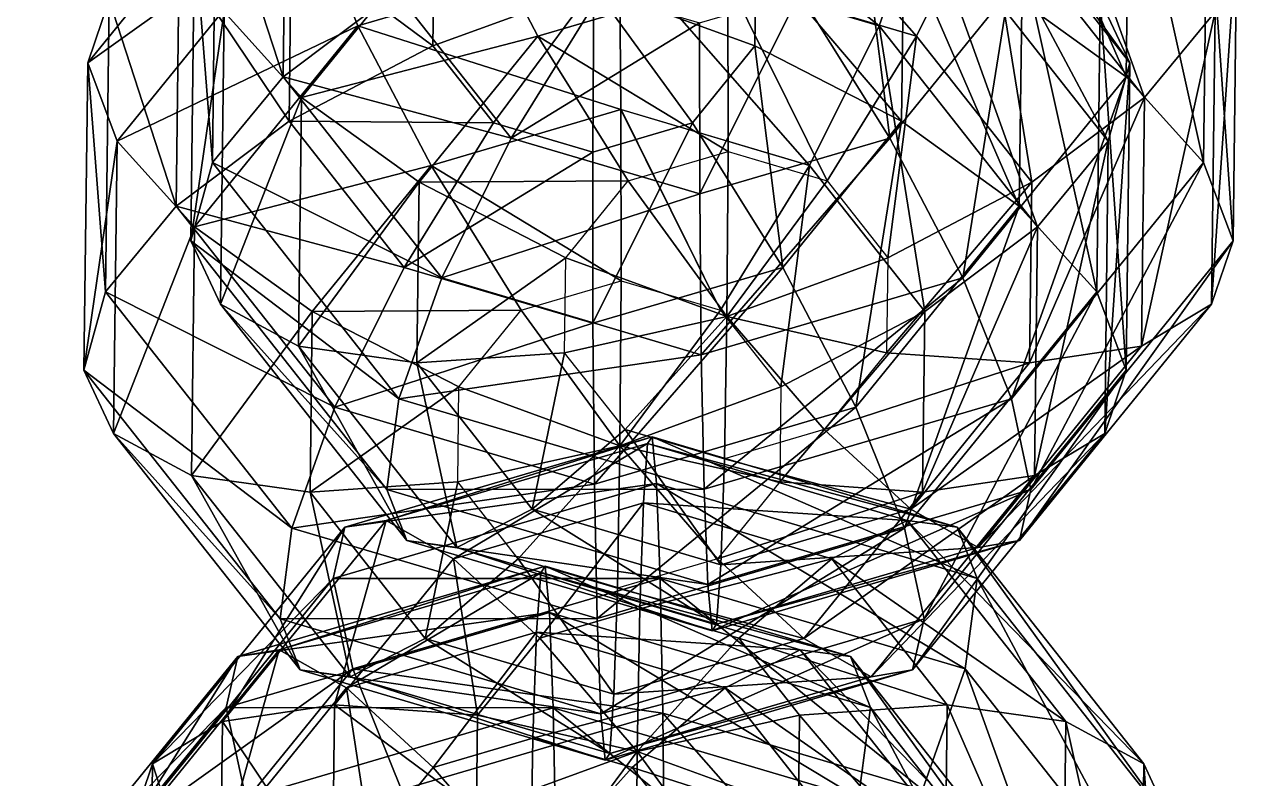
# Model space of a CAD drawing. Header units: metres. Extents: x -232 to 136, y -204 to 253.
# Drawn here: x -30.8 to 35.6, y 60 to 101.3 of the extents above; entities that cross this region are included whole.
import ezdxf

# ---------------------------------------------------------------- set-up
doc = ezdxf.new("R2010")
doc.units = ezdxf.units.M

msp = doc.modelspace()

# ---------------------------------------------------------------- linework, layer by layer
for points in [[(29.71944, 99.23326, -501.42554), (28.098124, 102.7024, -509.99496), (17.89327, 115.65784, -503.75314), (17.89337, 115.657936, -503.75305)], [(29.71944, 99.23326, -501.42554), (17.89327, 115.65784, -503.75314), (18.989424, 112.855415, -494.86252), (18.989523, 112.855515, -494.86243)], [(30.522438, 97.325325, -262.59756), (24.184444, 114.97786, -263.503), (21.841671, 108.34588, -257.28796), (21.84177, 108.34598, -257.28787)], [(30.522438, 97.325325, -262.59756), (34.389297, 102.02242, -269.74478), (24.184444, 114.97786, -263.503), (24.184544, 114.97796, -263.5029)], [(-16.265602, 112.855415, -493.93933), (-26.153788, 102.7024, -508.5743), (-27.324396, 99.23327, -499.9318), (-27.324297, 99.23337, -499.9317)], [(-15.195485, 107.89546, -486.043), (-16.265602, 112.855415, -493.93933), (-27.324396, 99.23327, -499.9318), (-27.324297, 99.23337, -499.9317)], [(15.9912615, 101.26348, -480.706), (18.334036, 107.89546, -486.92102), (1.6289895, 112.843994, -484.20148), (1.6290895, 112.84409, -484.2014)], [(15.9912615, 101.26348, -480.706), (1.6289895, 112.843994, -484.20148), (1.7811005, 105.47295, -478.39264), (1.7812005, 105.47305, -478.39255)], [(28.538889, 94.940025, -493.1628), (18.989424, 112.855415, -494.86252), (18.334036, 107.89546, -486.92102), (18.334135, 107.89556, -486.92093)], [(28.538889, 94.940025, -493.1628), (29.71944, 99.23326, -501.42554), (18.989424, 112.855415, -494.86252), (18.989523, 112.855515, -494.86243)], [(29.519665, 98.4681, -300.8919), (23.07441, 103.10926, -305.8936), (23.193844, 113.00633, -301.33252), (23.193943, 113.00643, -301.33243)], [(29.519665, 98.4681, -300.8919), (23.193844, 113.00633, -301.33252), (29.684055, 112.09024, -294.61417), (29.684155, 112.09034, -294.61407)], [(18.040836, 100.69106, -253.40778), (21.841671, 108.34588, -257.28796), (7.6315107, 112.55535, -254.9746), (7.631611, 112.55545, -254.97449)], [(18.040836, 100.69106, -253.40778), (7.6315107, 112.55535, -254.9746), (7.716552, 103.74943, -251.72702), (7.716652, 103.74953, -251.72691)], [(-20.30338, 109.7848, -285.15628), (-16.465382, 112.09025, -293.4057), (-16.629768, 98.468094, -299.68344), (-16.62967, 98.46819, -299.68335)], [(-16.465382, 112.09025, -293.4057), (-10.455113, 103.10926, -305.01556), (-16.629768, 98.468094, -299.68344), (-16.62967, 98.46819, -299.68335)], [(33.755283, 93.771, -293.95685), (29.519665, 98.4681, -300.8919), (29.684055, 112.09024, -294.61417), (29.684155, 112.09034, -294.61407)], [(33.755283, 93.771, -293.95685), (29.684055, 112.09024, -294.61417), (33.948532, 109.7848, -286.57693), (33.94863, 109.7849, -286.57684)], [(-21.473988, 106.31567, -276.51376), (-20.30338, 109.7848, -285.15628), (-20.496628, 93.771, -292.53622), (-20.496529, 93.7711, -292.53613)], [(-20.30338, 109.7848, -285.15628), (-16.629768, 98.468094, -299.68344), (-20.496628, 93.771, -292.53622), (-20.496529, 93.7711, -292.53613)], [(35.366657, 89.47776, -285.76724), (33.755283, 93.771, -293.95685), (33.948532, 109.7848, -286.57693), (33.94863, 109.7849, -286.57684)], [(35.366657, 89.47776, -285.76724), (33.948532, 109.7848, -286.57693), (35.56985, 106.31566, -278.0075), (35.56995, 106.31576, -278.00742)], [(-6.6802416, 108.34588, -256.54108), (-19.862614, 102.02242, -268.32416), (-15.626996, 97.32533, -261.3891), (-15.626896, 97.32543, -261.389)], [(-2.6815443, 100.69106, -252.86514), (-6.6802416, 108.34588, -256.54108), (-15.626996, 97.32533, -261.3891), (-15.626896, 97.32543, -261.389)], [(7.716552, 103.74943, -251.72702), (-6.6802416, 108.34588, -256.54108), (-2.6815443, 100.69106, -252.86514), (-2.6814444, 100.69116, -252.86504)], [(24.347782, 92.684166, -257.26544), (21.841671, 108.34588, -257.28796), (18.040836, 100.69106, -253.40778), (18.040936, 100.69116, -253.40767)], [(24.347782, 92.684166, -257.26544), (30.522438, 97.325325, -262.59756), (21.841671, 108.34588, -257.28796), (21.84177, 108.34598, -257.28787)], [(-15.195485, 107.89546, -486.043), (-27.324396, 99.23327, -499.9318), (-25.713024, 94.940025, -491.7422), (-25.712925, 94.940125, -491.7421)], [(-12.530652, 101.26348, -479.9591), (-15.195485, 107.89546, -486.043), (-25.713024, 94.940025, -491.7422), (-25.712925, 94.940125, -491.7421)], [(1.7811005, 105.47295, -478.39264), (-15.195485, 107.89546, -486.043), (-12.530652, 101.26348, -479.9591), (-12.530552, 101.26358, -479.959)], [(24.67203, 90.24293, -486.0156), (18.334036, 107.89546, -486.92102), (15.9912615, 101.26348, -480.706), (15.991362, 101.26358, -480.7059)], [(24.67203, 90.24293, -486.0156), (28.538889, 94.940025, -493.1628), (18.334036, 107.89546, -486.92102), (18.334135, 107.89556, -486.92093)], [(16.574215, 95.10236, -309.41586), (11.633074, 103.03071, -310.324), (15.050428, 107.24018, -308.47223), (15.050529, 107.24028, -308.47214)], [(16.574215, 95.10236, -309.41586), (15.050428, 107.24018, -308.47223), (23.07441, 103.10926, -305.8936), (23.074509, 103.10936, -305.8935)], [(-21.473988, 106.31567, -276.51376), (-20.496628, 93.771, -292.53622), (-21.677181, 89.47776, -284.2735), (-21.677082, 89.47786, -284.2734)], [(-19.862614, 102.02242, -268.32416), (-21.473988, 106.31567, -276.51376), (-21.677181, 89.47776, -284.2735), (-21.677082, 89.47786, -284.2734)], [(34.19605, 86.00863, -277.12473), (35.366657, 89.47776, -285.76724), (35.56985, 106.31566, -278.0075), (35.56995, 106.31576, -278.00742)], [(34.19605, 86.00863, -277.12473), (35.56985, 106.31566, -278.0075), (34.389297, 102.02242, -269.74478), (34.389397, 102.02252, -269.7447)], [(-22.31579, 105.00785, -516.8237), (-16.186089, 105.923935, -523.87256), (-16.305523, 96.02686, -528.4336), (-16.305424, 96.02696, -528.4335)], [(-16.186089, 105.923935, -523.87256), (-8.427497, 100.15778, -531.42865), (-16.305523, 96.02686, -528.4336), (-16.305424, 96.02696, -528.4335)], [(-16.186089, 105.923935, -523.87256), (-8.364706, 105.360985, -529.03076), (-8.427497, 100.15778, -531.42865), (-8.427397, 100.15788, -531.4285)], [(17.224, 96.02686, -529.3116), (9.262809, 105.360985, -529.4924), (17.343435, 105.923935, -524.75055), (17.343534, 105.924034, -524.7504)], [(23.669256, 91.385704, -524.30994), (17.224, 96.02686, -529.3116), (17.343435, 105.923935, -524.75055), (17.343534, 105.924034, -524.7504)], [(23.669256, 91.385704, -524.30994), (17.343435, 105.923935, -524.75055), (23.833645, 105.00784, -518.0322), (23.833744, 105.00794, -518.0321)], [(-26.153788, 102.7024, -508.5743), (-22.31579, 105.00785, -516.8237), (-22.480179, 91.3857, -523.1015), (-22.48008, 91.385796, -523.1014)], [(-22.31579, 105.00785, -516.8237), (-16.305523, 96.02686, -528.4336), (-22.480179, 91.3857, -523.1015), (-22.48008, 91.385796, -523.1014)], [(1.8661417, 96.66703, -475.14505), (1.7811005, 105.47295, -478.39264), (-12.530652, 101.26348, -479.9591), (-12.530552, 101.26358, -479.959)], [(-8.364706, 105.360985, -529.03076), (0.3827508, 103.3741, -531.7935), (-8.427497, 100.15778, -531.42865), (-8.427397, 100.15788, -531.4285)], [(9.200018, 100.15778, -531.89026), (0.3827508, 103.3741, -531.7935), (9.262809, 105.360985, -529.4924), (9.262909, 105.361084, -529.49225)], [(12.190426, 93.608665, -476.8258), (15.9912615, 101.26348, -480.706), (1.7811005, 105.47295, -478.39264), (1.7812005, 105.47305, -478.39255)], [(12.190426, 93.608665, -476.8258), (1.7811005, 105.47295, -478.39264), (1.8661417, 96.66703, -475.14505), (1.8662417, 96.66713, -475.14496)], [(17.224, 96.02686, -529.3116), (9.200018, 100.15778, -531.89026), (9.262809, 105.360985, -529.4924), (9.262909, 105.361084, -529.49225)], [(27.904875, 86.68861, -517.3749), (23.669256, 91.385704, -524.30994), (23.833645, 105.00784, -518.0322), (23.833744, 105.00794, -518.0321)], [(27.904875, 86.68861, -517.3749), (23.833645, 105.00784, -518.0322), (28.098124, 102.7024, -509.99496), (28.098223, 102.7025, -509.99487)], [(7.7261987, 94.3706, -251.35866), (7.716552, 103.74943, -251.72702), (-2.6815443, 100.69106, -252.86514), (-2.6814444, 100.69116, -252.86504)], [(13.153997, 92.76272, -252.24228), (18.040836, 100.69106, -253.40778), (7.716552, 103.74943, -251.72702), (7.716652, 103.74953, -251.72691)], [(13.153997, 92.76272, -252.24228), (7.716552, 103.74943, -251.72702), (7.7261987, 94.3706, -251.35866), (7.726299, 94.3707, -251.35855)], [(-16.629768, 98.468094, -299.68344), (-10.455113, 103.10926, -305.01556), (-4.1481724, 95.10236, -308.87323), (-4.1480722, 95.10246, -308.87314)], [(-10.455113, 103.10926, -305.01556), (0.7386694, 103.03071, -310.03873), (-4.1481724, 95.10236, -308.87323), (-4.1480722, 95.10246, -308.87314)], [(-8.427497, 100.15778, -531.42865), (0.3827508, 103.3741, -531.7935), (-5.1117406, 95.94831, -533.4567), (-5.1116405, 95.94841, -533.4566)], [(-5.1117406, 95.94831, -533.4567), (0.3827508, 103.3741, -531.7935), (0.31605828, 94.34043, -534.3404), (0.31615826, 94.34053, -534.3403)], [(-4.1481724, 95.10236, -308.87323), (0.7386694, 103.03071, -310.03873), (6.1664686, 101.42283, -310.92236), (6.1665688, 101.42293, -310.92227)], [(0.31605828, 94.34043, -534.3404), (0.3827508, 103.3741, -531.7935), (5.782664, 95.94831, -533.742), (5.782764, 95.94841, -533.7419)], [(5.782664, 95.94831, -533.742), (0.3827508, 103.3741, -531.7935), (9.200018, 100.15778, -531.89026), (9.200118, 100.15788, -531.89014)], [(6.1761146, 92.044, -310.554), (6.1664686, 101.42283, -310.92236), (11.633074, 103.03071, -310.324), (11.633174, 103.03081, -310.3239)], [(6.1761146, 92.044, -310.554), (11.633074, 103.03071, -310.324), (16.574215, 95.10236, -309.41586), (16.574314, 95.10246, -309.41577)], [(20.572914, 87.44755, -305.73993), (16.574215, 95.10236, -309.41586), (23.07441, 103.10926, -305.8936), (23.074509, 103.10936, -305.8935)], [(20.572914, 87.44755, -305.73993), (23.07441, 103.10926, -305.8936), (29.519665, 98.4681, -300.8919), (29.519764, 98.4682, -300.8918)], [(-27.324396, 99.23327, -499.9318), (-26.153788, 102.7024, -508.5743), (-26.347038, 86.68861, -515.9542), (-26.34694, 86.688705, -515.9541)], [(-26.153788, 102.7024, -508.5743), (-22.480179, 91.3857, -523.1015), (-26.347038, 86.68861, -515.9542), (-26.34694, 86.688705, -515.9541)], [(29.516247, 82.39536, -509.18527), (27.904875, 86.68861, -517.3749), (28.098124, 102.7024, -509.99496), (28.098223, 102.7025, -509.99487)], [(29.516247, 82.39536, -509.18527), (28.098124, 102.7024, -509.99496), (29.71944, 99.23326, -501.42554), (29.71954, 99.23336, -501.42545)], [(-19.862614, 102.02242, -268.32416), (-21.677181, 89.47776, -284.2735), (-20.055866, 86.00863, -275.70407), (-20.055767, 86.00873, -275.70398)], [(-15.626996, 97.32533, -261.3891), (-19.862614, 102.02242, -268.32416), (-20.055866, 86.00863, -275.70407), (-20.055767, 86.00873, -275.70398)], [(30.358051, 83.703186, -268.8753), (34.19605, 86.00863, -277.12473), (34.389297, 102.02242, -269.74478), (34.389397, 102.02252, -269.7447)], [(30.358051, 83.703186, -268.8753), (34.389297, 102.02242, -269.74478), (30.522438, 97.325325, -262.59756), (30.522537, 97.325424, -262.59747)], [(-12.530652, 101.26348, -479.9591), (-25.713024, 94.940025, -491.7422), (-21.477406, 90.242935, -484.80713), (-21.477306, 90.243034, -484.80704)], [(-8.531955, 93.608665, -476.28317), (-12.530652, 101.26348, -479.9591), (-21.477406, 90.242935, -484.80713), (-21.477306, 90.243034, -484.80704)], [(1.8661417, 96.66703, -475.14505), (-12.530652, 101.26348, -479.9591), (-8.531955, 93.608665, -476.28317), (-8.531855, 93.608765, -476.28308)], [(-4.1481724, 95.10236, -308.87323), (6.1664686, 101.42283, -310.92236), (6.1761146, 92.044, -310.554), (6.1762147, 92.0441, -310.5539)], [(18.497372, 85.60177, -480.68347), (15.9912615, 101.26348, -480.706), (12.190426, 93.608665, -476.8258), (12.190526, 93.608765, -476.8257)], [(18.497372, 85.60177, -480.68347), (24.67203, 90.24293, -486.0156), (15.9912615, 101.26348, -480.706), (15.991362, 101.26358, -480.7059)], [(-2.6815443, 100.69106, -252.86514), (-15.626996, 97.32533, -261.3891), (-9.181739, 92.684166, -256.38742), (-9.181639, 92.684265, -256.38733)], [(2.259595, 92.76272, -251.957), (-2.6815443, 100.69106, -252.86514), (-9.181739, 92.684166, -256.38742), (-9.181639, 92.684265, -256.38733)], [(7.7261987, 94.3706, -251.35866), (-2.6815443, 100.69106, -252.86514), (2.259595, 92.76272, -251.957), (2.2596948, 92.76282, -251.9569)], [(16.469757, 88.553246, -254.27037), (18.040836, 100.69106, -253.40778), (13.153997, 92.76272, -252.24228), (13.154098, 92.76282, -252.24217)], [(16.469757, 88.553246, -254.27037), (24.347782, 92.684166, -257.26544), (18.040836, 100.69106, -253.40778), (18.040936, 100.69116, -253.40767)], [(-16.305523, 96.02686, -528.4336), (-8.427497, 100.15778, -531.42865), (-5.1117406, 95.94831, -533.4567), (-5.1116405, 95.94841, -533.4566)], [(10.723805, 88.019966, -532.83386), (5.782664, 95.94831, -533.742), (9.200018, 100.15778, -531.89026), (9.200118, 100.15788, -531.89014)], [(10.723805, 88.019966, -532.83386), (9.200018, 100.15778, -531.89026), (17.224, 96.02686, -529.3116), (17.2241, 96.02696, -529.31146)], [(-27.324396, 99.23327, -499.9318), (-26.347038, 86.68861, -515.9542), (-27.52759, 82.39536, -507.69153), (-27.52749, 82.39546, -507.69144)], [(-25.713024, 94.940025, -491.7422), (-27.324396, 99.23327, -499.9318), (-27.52759, 82.39536, -507.69153), (-27.52749, 82.39546, -507.69144)], [(28.345638, 78.92623, -500.54276), (29.516247, 82.39536, -509.18527), (29.71944, 99.23326, -501.42554), (29.71954, 99.23336, -501.42545)], [(28.345638, 78.92623, -500.54276), (29.71944, 99.23326, -501.42554), (28.538889, 94.940025, -493.1628), (28.538988, 94.940125, -493.16272)], [(-20.496628, 93.771, -292.53622), (-16.629768, 98.468094, -299.68344), (-7.949007, 87.44755, -304.99304), (-7.948907, 87.44765, -304.99295)], [(-16.629768, 98.468094, -299.68344), (-4.1481724, 95.10236, -308.87323), (-7.949007, 87.44755, -304.99304), (-7.948907, 87.44765, -304.99295)], [(23.237747, 80.81557, -299.65604), (20.572914, 87.44755, -305.73993), (29.519665, 98.4681, -300.8919), (29.519764, 98.4682, -300.8918)], [(23.237747, 80.81557, -299.65604), (29.519665, 98.4681, -300.8919), (33.755283, 93.771, -293.95685), (33.755383, 93.7711, -293.95676)], [(-15.626996, 97.32533, -261.3891), (-20.055866, 86.00863, -275.70407), (-15.791385, 83.70318, -267.66684), (-15.791285, 83.70328, -267.66675)], [(-9.181739, 92.684166, -256.38742), (-15.626996, 97.32533, -261.3891), (-15.791385, 83.70318, -267.66684), (-15.791285, 83.70328, -267.66675)], [(24.228348, 82.787094, -261.82648), (30.358051, 83.703186, -268.8753), (30.522438, 97.325325, -262.59756), (30.522537, 97.325424, -262.59747)], [(24.228348, 82.787094, -261.82648), (30.522438, 97.325325, -262.59756), (24.347782, 92.684166, -257.26544), (24.347881, 92.684265, -257.26535)], [(1.8757885, 87.2882, -474.7767), (1.8661417, 96.66703, -475.14505), (-8.531955, 93.608665, -476.28317), (-8.531855, 93.608765, -476.28308)], [(7.303588, 85.68032, -475.6603), (12.190426, 93.608665, -476.8258), (1.8661417, 96.66703, -475.14505), (1.8662417, 96.66713, -475.14496)], [(7.303588, 85.68032, -475.6603), (1.8661417, 96.66703, -475.14505), (1.8757885, 87.2882, -474.7767), (1.8758885, 87.2883, -474.7766)], [(-22.480179, 91.3857, -523.1015), (-16.305523, 96.02686, -528.4336), (-9.998583, 88.019966, -532.29126), (-9.998483, 88.020065, -532.29114)], [(-16.305523, 96.02686, -528.4336), (-5.1117406, 95.94831, -533.4567), (-9.998583, 88.019966, -532.29126), (-9.998483, 88.020065, -532.29114)], [(-9.998583, 88.019966, -532.29126), (-5.1117406, 95.94831, -533.4567), (0.31605828, 94.34043, -534.3404), (0.31615826, 94.34053, -534.3403)], [(0.3257044, 84.9616, -533.972), (0.31605828, 94.34043, -534.3404), (5.782664, 95.94831, -533.742), (5.782764, 95.94841, -533.7419)], [(0.3257044, 84.9616, -533.972), (5.782664, 95.94831, -533.742), (10.723805, 88.019966, -532.83386), (10.723906, 88.020065, -532.83374)], [(14.722503, 80.36515, -529.15796), (10.723805, 88.019966, -532.83386), (17.224, 96.02686, -529.3116), (17.2241, 96.02696, -529.31146)], [(14.722503, 80.36515, -529.15796), (17.224, 96.02686, -529.3116), (23.669256, 91.385704, -524.30994), (23.669355, 91.3858, -524.3098)], [(-25.713024, 94.940025, -491.7422), (-27.52759, 82.39536, -507.69153), (-25.906275, 78.92623, -499.1221), (-25.906176, 78.92633, -499.122)], [(-21.477406, 90.242935, -484.80713), (-25.713024, 94.940025, -491.7422), (-25.906275, 78.92623, -499.1221), (-25.906176, 78.92633, -499.122)], [(-7.949007, 87.44755, -304.99304), (-4.1481724, 95.10236, -308.87323), (6.1761146, 92.044, -310.554), (6.1762147, 92.0441, -310.5539)], [(6.1761146, 92.044, -310.554), (6.1761146, 92.044, -310.554), (-4.1481724, 95.10236, -308.87323), (-4.1480722, 95.10246, -308.87314)], [(6.261155, 83.238075, -307.3064), (6.1761146, 92.044, -310.554), (16.574215, 95.10236, -309.41586), (16.574314, 95.10246, -309.41577)], [(6.261155, 83.238075, -307.3064), (16.574215, 95.10236, -309.41586), (20.572914, 87.44755, -305.73993), (20.573013, 87.44765, -305.73984)], [(24.50764, 76.62079, -492.29333), (28.345638, 78.92623, -500.54276), (28.538889, 94.940025, -493.1628), (28.538988, 94.940125, -493.16272)], [(24.50764, 76.62079, -492.29333), (28.538889, 94.940025, -493.1628), (24.67203, 90.24293, -486.0156), (24.672129, 90.24303, -486.0155)], [(-9.998583, 88.019966, -532.29126), (0.31605828, 94.34043, -534.3404), (0.3257044, 84.9616, -533.972), (0.32580438, 84.9617, -533.97186)], [(7.7261987, 94.3706, -251.35866), (7.659507, 85.33693, -253.90555), (2.259595, 92.76272, -251.957), (2.2596948, 92.76282, -251.9569)], [(13.153997, 92.76272, -252.24228), (7.659507, 85.33693, -253.90555), (7.7261987, 94.3706, -251.35866), (7.726299, 94.3707, -251.35855)], [(-21.677181, 89.47776, -284.2735), (-20.496628, 93.771, -292.53622), (-10.291781, 80.81557, -298.778), (-10.291681, 80.81567, -298.77792)], [(-8.531955, 93.608665, -476.28317), (-21.477406, 90.242935, -484.80713), (-15.032149, 85.60177, -479.80545), (-15.032049, 85.60187, -479.80536)], [(-20.496628, 93.771, -292.53622), (-7.949007, 87.44755, -304.99304), (-10.291781, 80.81557, -298.778), (-10.291681, 80.81567, -298.77792)], [(-3.590815, 85.68032, -475.37503), (-8.531955, 93.608665, -476.28317), (-15.032149, 85.60177, -479.80545), (-15.032049, 85.60187, -479.80536)], [(1.8757885, 87.2882, -474.7767), (-8.531955, 93.608665, -476.28317), (-3.590815, 85.68032, -475.37503), (-3.5907152, 85.68042, -475.37494)], [(10.619346, 81.47085, -477.68842), (12.190426, 93.608665, -476.8258), (7.303588, 85.68032, -475.6603), (7.303688, 85.68042, -475.66022)], [(10.619346, 81.47085, -477.68842), (18.497372, 85.60177, -480.68347), (12.190426, 93.608665, -476.8258), (12.190526, 93.608765, -476.8257)], [(24.307861, 75.85561, -291.7597), (23.237747, 80.81557, -299.65604), (33.755283, 93.771, -293.95685), (33.755383, 93.7711, -293.95676)], [(24.307861, 75.85561, -291.7597), (33.755283, 93.771, -293.95685), (35.366657, 89.47776, -285.76724), (35.366756, 89.47786, -285.76715)], [(-9.181739, 92.684166, -256.38742), (-15.791385, 83.70318, -267.66684), (-9.301173, 82.787094, -260.9485), (-9.301073, 82.78719, -260.9484)], [(-1.1577606, 88.553246, -253.80878), (-9.181739, 92.684166, -256.38742), (-9.301173, 82.787094, -260.9485), (-9.301073, 82.78719, -260.9484)], [(2.259595, 92.76272, -251.957), (-9.181739, 92.684166, -256.38742), (-1.1577606, 88.553246, -253.80878), (-1.1576606, 88.553345, -253.80867)], [(2.259595, 92.76272, -251.957), (7.659507, 85.33693, -253.90555), (-1.1577606, 88.553246, -253.80878), (-1.1576606, 88.553345, -253.80867)], [(16.469757, 88.553246, -254.27037), (7.659507, 85.33693, -253.90555), (13.153997, 92.76272, -252.24228), (13.154098, 92.76282, -252.24217)], [(16.406965, 83.350044, -256.66824), (24.228348, 82.787094, -261.82648), (24.347782, 92.684166, -257.26544), (24.347881, 92.684265, -257.26535)], [(16.406965, 83.350044, -256.66824), (24.347782, 92.684166, -257.26544), (16.469757, 88.553246, -254.27037), (16.469856, 88.553345, -254.27026)], [(-7.949007, 87.44755, -304.99304), (6.1761146, 92.044, -310.554), (6.261155, 83.238075, -307.3064), (6.2612553, 83.238174, -307.3063)], [(-26.347038, 86.68861, -515.9542), (-22.480179, 91.3857, -523.1015), (-13.7994175, 80.36515, -528.4111), (-13.799317, 80.36525, -528.41095)], [(-22.480179, 91.3857, -523.1015), (-9.998583, 88.019966, -532.29126), (-13.7994175, 80.36515, -528.4111), (-13.799317, 80.36525, -528.41095)], [(17.387337, 73.73317, -523.07404), (14.722503, 80.36515, -529.15796), (23.669256, 91.385704, -524.30994), (23.669355, 91.3858, -524.3098)], [(17.387337, 73.73317, -523.07404), (23.669256, 91.385704, -524.30994), (27.904875, 86.68861, -517.3749), (27.904974, 86.688705, -517.37476)], [(-21.477406, 90.242935, -484.80713), (-25.906275, 78.92623, -499.1221), (-21.641794, 76.62078, -491.08487), (-21.641695, 76.62088, -491.08478)], [(-15.032149, 85.60177, -479.80545), (-21.477406, 90.242935, -484.80713), (-21.641794, 76.62078, -491.08487), (-21.641695, 76.62088, -491.08478)], [(18.377937, 75.7047, -485.2445), (24.50764, 76.62079, -492.29333), (24.67203, 90.24293, -486.0156), (24.672129, 90.24303, -486.0155)], [(18.377937, 75.7047, -485.2445), (24.67203, 90.24293, -486.0156), (18.497372, 85.60177, -480.68347), (18.49747, 85.60187, -480.68338)], [(-21.677181, 89.47776, -284.2735), (-10.291781, 80.81557, -298.778), (-10.947167, 75.85562, -290.83652), (-10.947067, 75.85572, -290.83643)], [(-20.055866, 86.00863, -275.70407), (-21.677181, 89.47776, -284.2735), (-10.947167, 75.85562, -290.83652), (-10.947067, 75.85572, -290.83643)], [(23.678513, 73.05319, -282.82388), (24.307861, 75.85561, -291.7597), (35.366657, 89.47776, -285.76724), (35.366756, 89.47786, -285.76715)], [(23.678513, 73.05319, -282.82388), (35.366657, 89.47776, -285.76724), (34.19605, 86.00863, -277.12473), (34.196148, 86.00873, -277.12463)], [(-1.1577606, 88.553246, -253.80878), (-9.301173, 82.787094, -260.9485), (-1.2205515, 83.350044, -256.20667), (-1.2204515, 83.35014, -256.20657)], [(-1.1577606, 88.553246, -253.80878), (7.659507, 85.33693, -253.90555), (-1.2205515, 83.350044, -256.20667), (-1.2204515, 83.35014, -256.20657)], [(16.406965, 83.350044, -256.66824), (7.659507, 85.33693, -253.90555), (16.469757, 88.553246, -254.27037), (16.469856, 88.553345, -254.27026)], [(-13.7994175, 80.36515, -528.4111), (-9.998583, 88.019966, -532.29126), (0.3257044, 84.9616, -533.972), (0.32580438, 84.9617, -533.97186)], [(0.3257044, 84.9616, -533.972), (0.3257044, 84.9616, -533.972), (-9.998583, 88.019966, -532.29126), (-9.998483, 88.020065, -532.29114)], [(0.4107449, 76.15568, -530.7244), (0.3257044, 84.9616, -533.972), (10.723805, 88.019966, -532.83386), (10.723906, 88.020065, -532.83374)], [(0.4107449, 76.15568, -530.7244), (10.723805, 88.019966, -532.83386), (14.722503, 80.36515, -529.15796), (14.722603, 80.36525, -529.15784)], [(-10.291781, 80.81557, -298.778), (-7.949007, 87.44755, -304.99304), (6.261155, 83.238075, -307.3064), (6.2612553, 83.238174, -307.3063)], [(6.261155, 83.238075, -307.3064), (6.261155, 83.238075, -307.3064), (-7.949007, 87.44755, -304.99304), (-7.948907, 87.44765, -304.99295)], [(1.8757885, 87.2882, -474.7767), (1.8090968, 78.25453, -477.32358), (-3.590815, 85.68032, -475.37503), (-3.5907152, 85.68042, -475.37494)], [(7.303588, 85.68032, -475.6603), (1.8090968, 78.25453, -477.32358), (1.8757885, 87.2882, -474.7767), (1.8758885, 87.2883, -474.7766)], [(6.4132657, 75.867035, -301.49756), (6.261155, 83.238075, -307.3064), (20.572914, 87.44755, -305.73993), (20.573013, 87.44765, -305.73984)], [(6.4132657, 75.867035, -301.49756), (20.572914, 87.44755, -305.73993), (23.237747, 80.81557, -299.65604), (23.237846, 80.81567, -299.65594)], [(-27.52759, 82.39536, -507.69153), (-26.347038, 86.68861, -515.9542), (-16.14219, 73.73317, -522.19604), (-16.142092, 73.73327, -522.1959)], [(-26.347038, 86.68861, -515.9542), (-13.7994175, 80.36515, -528.4111), (-16.14219, 73.73317, -522.19604), (-16.142092, 73.73327, -522.1959)], [(18.457453, 68.77322, -515.17773), (17.387337, 73.73317, -523.07404), (27.904875, 86.68861, -517.3749), (27.904974, 86.688705, -517.37476)], [(18.457453, 68.77322, -515.17773), (27.904875, 86.68861, -517.3749), (29.516247, 82.39536, -509.18527), (29.516346, 82.39546, -509.18518)], [(-20.055866, 86.00863, -275.70407), (-10.947167, 75.85562, -290.83652), (-9.851016, 73.05319, -281.9459), (-9.850916, 73.05329, -281.9458)], [(-15.791385, 83.70318, -267.66684), (-20.055866, 86.00863, -275.70407), (-9.851016, 73.05319, -281.9459), (-9.850916, 73.05329, -281.9458)], [(-3.590815, 85.68032, -475.37503), (-15.032149, 85.60177, -479.80545), (-7.0081706, 81.47085, -477.2268), (-7.0080705, 81.47095, -477.2267)], [(-3.590815, 85.68032, -475.37503), (1.8090968, 78.25453, -477.32358), (-7.0081706, 81.47085, -477.2268), (-7.0080705, 81.47095, -477.2267)], [(10.619346, 81.47085, -477.68842), (1.8090968, 78.25453, -477.32358), (7.303588, 85.68032, -475.6603), (7.303688, 85.68042, -475.66022)], [(21.411299, 72.68263, -273.7233), (23.678513, 73.05319, -282.82388), (34.19605, 86.00863, -277.12473), (34.196148, 86.00873, -277.12463)], [(21.411299, 72.68263, -273.7233), (34.19605, 86.00863, -277.12473), (30.358051, 83.703186, -268.8753), (30.35815, 83.703285, -268.8752)], [(-15.032149, 85.60177, -479.80545), (-21.641794, 76.62078, -491.08487), (-15.151584, 75.7047, -484.36652), (-15.151484, 75.704796, -484.36642)], [(-7.0081706, 81.47085, -477.2268), (-15.032149, 85.60177, -479.80545), (-15.151584, 75.7047, -484.36652), (-15.151484, 75.704796, -484.36642)], [(-13.7994175, 80.36515, -528.4111), (0.3257044, 84.9616, -533.972), (0.4107449, 76.15568, -530.7244), (0.4108449, 76.15578, -530.7243)], [(-1.2205515, 83.350044, -256.20667), (7.659507, 85.33693, -253.90555), (2.0952048, 79.14057, -258.23474), (2.0953047, 79.14067, -258.23465)], [(2.0952048, 79.14057, -258.23474), (7.659507, 85.33693, -253.90555), (7.523004, 77.5327, -259.11838), (7.523104, 77.5328, -259.1183)], [(7.523004, 77.5327, -259.11838), (7.659507, 85.33693, -253.90555), (12.98961, 79.14057, -258.52002), (12.98971, 79.14067, -258.51993)], [(12.98961, 79.14057, -258.52002), (7.659507, 85.33693, -253.90555), (16.406965, 83.350044, -256.66824), (16.407064, 83.35014, -256.66815)], [(10.556555, 76.26765, -480.08627), (18.377937, 75.7047, -485.2445), (18.497372, 85.60177, -480.68347), (18.49747, 85.60187, -480.68338)], [(10.556555, 76.26765, -480.08627), (18.497372, 85.60177, -480.68347), (10.619346, 81.47085, -477.68842), (10.619446, 81.47095, -477.68832)], [(-15.791385, 83.70318, -267.66684), (-9.851016, 73.05319, -281.9459), (-7.1106215, 72.68263, -272.97644), (-7.1105213, 72.68273, -272.97635)], [(-9.301173, 82.787094, -260.9485), (-15.791385, 83.70318, -267.66684), (-7.1106215, 72.68263, -272.97644), (-7.1105213, 72.68273, -272.97635)], [(17.728153, 74.7802, -265.34875), (21.411299, 72.68263, -273.7233), (30.358051, 83.703186, -268.8753), (30.35815, 83.703285, -268.8752)], [(17.728153, 74.7802, -265.34875), (30.358051, 83.703186, -268.8753), (24.228348, 82.787094, -261.82648), (24.228447, 82.78719, -261.8264)], [(-10.291781, 80.81557, -298.778), (6.261155, 83.238075, -307.3064), (6.4132657, 75.867035, -301.49756), (6.413366, 75.867134, -301.49747)], [(-1.2205515, 83.350044, -256.20667), (-9.301173, 82.787094, -260.9485), (-2.9942331, 74.7802, -264.80612), (-2.9941332, 74.7803, -264.80603)], [(-1.2205515, 83.350044, -256.20667), (-2.9942331, 74.7802, -264.80612), (2.0952048, 79.14057, -258.23474), (2.0953047, 79.14067, -258.23465)], [(12.98961, 79.14057, -258.52002), (24.228348, 82.787094, -261.82648), (16.406965, 83.350044, -256.66824), (16.407064, 83.35014, -256.66815)], [(-27.52759, 82.39536, -507.69153), (-16.14219, 73.73317, -522.19604), (-16.797577, 68.773224, -514.2545), (-16.797478, 68.77332, -514.2544)], [(-25.906275, 78.92623, -499.1221), (-27.52759, 82.39536, -507.69153), (-16.797577, 68.773224, -514.2545), (-16.797478, 68.77332, -514.2544)], [(-9.301173, 82.787094, -260.9485), (-7.1106215, 72.68263, -272.97644), (-2.9942331, 74.7802, -264.80612), (-2.9941332, 74.7803, -264.80603)], [(12.98961, 79.14057, -258.52002), (17.728153, 74.7802, -265.34875), (24.228348, 82.787094, -261.82648), (24.228447, 82.78719, -261.8264)], [(17.828102, 65.970795, -506.2419), (18.457453, 68.77322, -515.17773), (29.516247, 82.39536, -509.18527), (29.516346, 82.39546, -509.18518)], [(17.828102, 65.970795, -506.2419), (29.516247, 82.39536, -509.18527), (28.345638, 78.92623, -500.54276), (28.345737, 78.92633, -500.54266)], [(-7.0081706, 81.47085, -477.2268), (-15.151584, 75.7047, -484.36652), (-7.0709615, 76.26765, -479.6247), (-7.0708613, 76.267746, -479.6246)], [(-7.0081706, 81.47085, -477.2268), (1.8090968, 78.25453, -477.32358), (-7.0709615, 76.26765, -479.6247), (-7.0708613, 76.267746, -479.6246)], [(10.556555, 76.26765, -480.08627), (1.8090968, 78.25453, -477.32358), (10.619346, 81.47085, -477.68842), (10.619446, 81.47095, -477.68832)], [(-16.14219, 73.73317, -522.19604), (-13.7994175, 80.36515, -528.4111), (0.4107449, 76.15568, -530.7244), (0.4108449, 76.15578, -530.7243)], [(0.4107449, 76.15568, -530.7244), (0.4107449, 76.15568, -530.7244), (-13.7994175, 80.36515, -528.4111), (-13.799317, 80.36525, -528.41095)], [(-10.947167, 75.85562, -290.83652), (-10.291781, 80.81557, -298.778), (6.4132657, 75.867035, -301.49756), (6.413366, 75.867134, -301.49747)], [(6.4132657, 75.867035, -301.49756), (6.4132657, 75.867035, -301.49756), (-10.291781, 80.81557, -298.778), (-10.291681, 80.81567, -298.77792)], [(0.5628556, 68.78464, -524.9156), (0.4107449, 76.15568, -530.7244), (14.722503, 80.36515, -529.15796), (14.722603, 80.36525, -529.15784)], [(0.5628556, 68.78464, -524.9156), (14.722503, 80.36515, -529.15796), (17.387337, 73.73317, -523.07404), (17.387436, 73.73327, -523.0739)], [(6.6175566, 70.65242, -293.69598), (6.4132657, 75.867035, -301.49756), (23.237747, 80.81557, -299.65604), (23.237846, 80.81567, -299.65594)], [(6.6175566, 70.65242, -293.69598), (23.237747, 80.81557, -299.65604), (24.307861, 75.85561, -291.7597), (24.30796, 75.85571, -291.7596)], [(2.0952048, 79.14057, -258.23474), (-2.9942331, 74.7802, -264.80612), (7.3300524, 71.72183, -266.48688), (7.3301525, 71.72193, -266.4868)], [(7.523004, 77.5327, -259.11838), (7.523004, 77.5327, -259.11838), (2.0952048, 79.14057, -258.23474), (2.0953047, 79.14067, -258.23465)], [(2.0952048, 79.14057, -258.23474), (7.3300524, 71.72183, -266.48688), (7.523004, 77.5327, -259.11838), (7.523104, 77.5328, -259.1183)], [(7.523004, 77.5327, -259.11838), (17.728153, 74.7802, -265.34875), (12.98961, 79.14057, -258.52002), (12.98971, 79.14067, -258.51993)], [(-25.906275, 78.92623, -499.1221), (-16.797577, 68.773224, -514.2545), (-15.7014265, 65.970795, -505.36392), (-15.701326, 65.970894, -505.36383)], [(-21.641794, 76.62078, -491.08487), (-25.906275, 78.92623, -499.1221), (-15.7014265, 65.970795, -505.36392), (-15.701326, 65.970894, -505.36383)], [(3.5654676, 78.74041, -410.25043), (-10.991795, 74.16244, -421.19254), (-13.2590065, 73.79188, -412.09195), (-13.258906, 73.79198, -412.09186)], [(3.8019414, 76.19265, -401.21985), (3.5654676, 78.74041, -410.25043), (-13.2590065, 73.79188, -412.09195), (-13.258906, 73.79198, -412.09186)], [(3.5654676, 78.74041, -410.25043), (3.3199587, 78.37191, -419.62604), (-10.991795, 74.16244, -421.19254), (-10.991694, 74.16254, -421.19244)], [(3.3199587, 78.37191, -419.62604), (-7.3086505, 72.06487, -429.56708), (-10.991795, 74.16244, -421.19254), (-10.991694, 74.16254, -421.19244)], [(3.3199587, 78.37191, -419.62604), (3.0894468, 75.12323, -428.42896), (-7.3086505, 72.06487, -429.56708), (-7.3085504, 72.06497, -429.567)], [(17.530119, 74.16244, -421.9394), (3.0894468, 75.12323, -428.42896), (3.3199587, 78.37191, -419.62604), (3.3200586, 78.37201, -419.62595)], [(20.270514, 73.79188, -412.96994), (3.3199587, 78.37191, -419.62604), (3.5654676, 78.74041, -410.25043), (3.5655675, 78.74051, -410.25034)], [(20.270514, 73.79188, -412.96994), (17.530119, 74.16244, -421.9394), (3.3199587, 78.37191, -419.62604), (3.3200586, 78.37201, -419.62595)], [(21.366667, 70.989456, -404.0793), (20.270514, 73.79188, -412.96994), (3.5654676, 78.74041, -410.25043), (3.5655675, 78.74051, -410.25034)], [(21.366667, 70.989456, -404.0793), (3.5654676, 78.74041, -410.25043), (3.8019414, 76.19265, -401.21985), (3.8020413, 76.19275, -401.21976)], [(15.560888, 65.600235, -497.14133), (17.828102, 65.970795, -506.2419), (28.345638, 78.92623, -500.54276), (28.345737, 78.92633, -500.54266)], [(15.560888, 65.600235, -497.14133), (28.345638, 78.92623, -500.54276), (24.50764, 76.62079, -492.29333), (24.50774, 76.62089, -492.29324)], [(-7.0709615, 76.26765, -479.6247), (1.8090968, 78.25453, -477.32358), (-3.7552052, 72.058174, -481.65277), (-3.7551053, 72.05827, -481.65268)], [(-3.7552052, 72.058174, -481.65277), (1.8090968, 78.25453, -477.32358), (1.6725938, 70.4503, -482.5364), (1.6726938, 70.4504, -482.53632)], [(1.6725938, 70.4503, -482.5364), (1.8090968, 78.25453, -477.32358), (7.1391997, 72.058174, -481.93805), (7.1393, 72.05827, -481.93796)], [(7.1391997, 72.058174, -481.93805), (1.8090968, 78.25453, -477.32358), (10.556555, 76.26765, -480.08627), (10.556655, 76.267746, -480.08618)], [(7.523004, 77.5327, -259.11838), (7.3300524, 71.72183, -266.48688), (17.728153, 74.7802, -265.34875), (17.728252, 74.7803, -265.34866)], [(-21.641794, 76.62078, -491.08487), (-15.7014265, 65.970795, -505.36392), (-12.961032, 65.600235, -496.39447), (-12.960932, 65.600334, -496.39438)], [(-15.151584, 75.7047, -484.36652), (-21.641794, 76.62078, -491.08487), (-12.961032, 65.600235, -496.39447), (-12.960932, 65.600334, -496.39438)], [(11.877743, 67.6978, -488.76678), (15.560888, 65.600235, -497.14133), (24.50764, 76.62079, -492.29333), (24.50774, 76.62089, -492.29324)], [(11.877743, 67.6978, -488.76678), (24.50764, 76.62079, -492.29333), (18.377937, 75.7047, -485.2445), (18.378036, 75.704796, -485.24442)], [(-16.14219, 73.73317, -522.19604), (0.4107449, 76.15568, -530.7244), (0.5628556, 68.78464, -524.9156), (0.5629556, 68.78474, -524.91547)], [(-7.0709615, 76.26765, -479.6247), (-15.151584, 75.7047, -484.36652), (-8.844644, 67.6978, -488.22415), (-8.844543, 67.6979, -488.22406)], [(-15.151584, 75.7047, -484.36652), (-12.961032, 65.600235, -496.39447), (-8.844644, 67.6978, -488.22415), (-8.844543, 67.6979, -488.22406)], [(3.8019414, 76.19265, -401.21985), (-13.2590065, 73.79188, -412.09195), (-13.888359, 70.989456, -403.15613), (-13.888259, 70.989555, -403.15604)], [(4.0062327, 70.978035, -393.41827), (3.8019414, 76.19265, -401.21985), (-13.888359, 70.989456, -403.15613), (-13.888259, 70.989555, -403.15604)], [(-10.947167, 75.85562, -290.83652), (6.4132657, 75.867035, -301.49756), (6.6175566, 70.65242, -293.69598), (6.6176567, 70.65252, -293.6959)], [(6.6175566, 70.65242, -293.69598), (6.6175566, 70.65242, -293.69598), (-10.947167, 75.85562, -290.83652), (-10.947067, 75.85572, -290.83643)], [(-9.851016, 73.05319, -281.9459), (-10.947167, 75.85562, -290.83652), (6.6175566, 70.65242, -293.69598), (6.6176567, 70.65252, -293.6959)], [(-7.0709615, 76.26765, -479.6247), (-8.844644, 67.6978, -488.22415), (-3.7552052, 72.058174, -481.65277), (-3.7551053, 72.05827, -481.65268)], [(20.711279, 66.0295, -396.13782), (21.366667, 70.989456, -404.0793), (3.8019414, 76.19265, -401.21985), (3.8020413, 76.19275, -401.21976)], [(20.711279, 66.0295, -396.13782), (3.8019414, 76.19265, -401.21985), (4.0062327, 70.978035, -393.41827), (4.006333, 70.978134, -393.41818)], [(6.8540306, 68.10466, -284.6654), (6.6175566, 70.65242, -293.69598), (24.307861, 75.85561, -291.7597), (24.30796, 75.85571, -291.7596)], [(6.8540306, 68.10466, -284.6654), (24.307861, 75.85561, -291.7597), (23.678513, 73.05319, -282.82388), (23.678612, 73.05329, -282.8238)], [(7.1391997, 72.058174, -481.93805), (18.377937, 75.7047, -485.2445), (10.556555, 76.26765, -480.08627), (10.556655, 76.267746, -480.08618)], [(7.1391997, 72.058174, -481.93805), (11.877743, 67.6978, -488.76678), (18.377937, 75.7047, -485.2445), (18.378036, 75.704796, -485.24442)], [(3.0894468, 75.12323, -428.42896), (-2.5701075, 67.7045, -436.3958), (-7.3086505, 72.06487, -429.56708), (-7.3085504, 72.06497, -429.567)], [(3.0894468, 75.12323, -428.42896), (2.896496, 69.31238, -435.79745), (-2.5701075, 67.7045, -436.3958), (-2.5700076, 67.7046, -436.39572)], [(13.413733, 72.06487, -430.1097), (2.896496, 69.31238, -435.79745), (3.0894468, 75.12323, -428.42896), (3.0895467, 75.12333, -428.42886)], [(17.530119, 74.16244, -421.9394), (13.413733, 72.06487, -430.1097), (3.0894468, 75.12323, -428.42896), (3.0895467, 75.12333, -428.42886)], [(-2.9942331, 74.7802, -264.80612), (-7.1106215, 72.68263, -272.97644), (7.09954, 68.47316, -275.2898), (7.0996404, 68.47326, -275.2897)], [(7.3300524, 71.72183, -266.48688), (7.3300524, 71.72183, -266.48688), (-2.9942331, 74.7802, -264.80612), (-2.9941332, 74.7803, -264.80603)], [(-2.9942331, 74.7802, -264.80612), (7.09954, 68.47316, -275.2898), (7.3300524, 71.72183, -266.48688), (7.3301525, 71.72193, -266.4868)], [(7.3300524, 71.72183, -266.48688), (21.411299, 72.68263, -273.7233), (17.728153, 74.7802, -265.34875), (17.728252, 74.7803, -265.34866)], [(-13.2590065, 73.79188, -412.09195), (-19.938547, 63.14189, -426.04053), (-23.776545, 60.836445, -417.7911), (-23.776445, 60.836544, -417.79102)], [(-13.888359, 70.989456, -403.15613), (-13.2590065, 73.79188, -412.09195), (-23.776545, 60.836445, -417.7911), (-23.776445, 60.836544, -417.79102)], [(-10.991795, 74.16244, -421.19254), (-13.8088455, 64.057976, -433.08936), (-19.938547, 63.14189, -426.04053), (-19.938448, 63.14199, -426.04044)], [(-13.2590065, 73.79188, -412.09195), (-10.991795, 74.16244, -421.19254), (-19.938547, 63.14189, -426.04053), (-19.938448, 63.14199, -426.04044)], [(-16.797577, 68.773224, -514.2545), (-16.14219, 73.73317, -522.19604), (0.5628556, 68.78464, -524.9156), (0.5629556, 68.78474, -524.91547)], [(0.5628556, 68.78464, -524.9156), (0.5628556, 68.78464, -524.9156), (-16.14219, 73.73317, -522.19604), (-16.142092, 73.73327, -522.1959)], [(-10.991795, 74.16244, -421.19254), (-7.3086505, 72.06487, -429.56708), (-13.8088455, 64.057976, -433.08936), (-13.808745, 64.058075, -433.08926)], [(0.7671467, 63.570023, -517.114), (0.5628556, 68.78464, -524.9156), (17.387337, 73.73317, -523.07404), (17.387436, 73.73327, -523.0739)], [(0.7671467, 63.570023, -517.114), (17.387337, 73.73317, -523.07404), (18.457453, 68.77322, -515.17773), (18.457552, 68.773315, -515.1776)], [(26.210888, 63.141888, -427.249), (13.413733, 72.06487, -430.1097), (17.530119, 74.16244, -421.9394), (17.530218, 74.16254, -421.9393)], [(30.475367, 60.83644, -419.21176), (26.210888, 63.141888, -427.249), (17.530119, 74.16244, -421.9394), (17.530218, 74.16254, -421.9393)], [(30.475367, 60.83644, -419.21176), (17.530119, 74.16244, -421.9394), (20.270514, 73.79188, -412.96994), (20.270613, 73.79198, -412.96985)], [(32.096684, 57.367302, -410.64233), (30.475367, 60.83644, -419.21176), (20.270514, 73.79188, -412.96994), (20.270613, 73.79198, -412.96985)], [(32.096684, 57.367302, -410.64233), (20.270514, 73.79188, -412.96994), (21.366667, 70.989456, -404.0793), (21.366766, 70.989555, -404.07922)], [(6.8540306, 68.10466, -284.6654), (6.8540306, 68.10466, -284.6654), (-9.851016, 73.05319, -281.9459), (-9.850916, 73.05329, -281.9458)], [(-9.851016, 73.05319, -281.9459), (6.6175566, 70.65242, -293.69598), (6.8540306, 68.10466, -284.6654), (6.8541307, 68.10476, -284.6653)], [(-7.1106215, 72.68263, -272.97644), (-9.851016, 73.05319, -281.9459), (6.8540306, 68.10466, -284.6654), (6.8541307, 68.10476, -284.6653)], [(7.09954, 68.47316, -275.2898), (6.8540306, 68.10466, -284.6654), (23.678513, 73.05319, -282.82388), (23.678612, 73.05329, -282.8238)], [(7.09954, 68.47316, -275.2898), (23.678513, 73.05319, -282.82388), (21.411299, 72.68263, -273.7233), (21.411398, 72.68273, -273.7232)], [(7.09954, 68.47316, -275.2898), (7.09954, 68.47316, -275.2898), (-7.1106215, 72.68263, -272.97644), (-7.1105213, 72.68273, -272.97635)], [(-7.1106215, 72.68263, -272.97644), (6.8540306, 68.10466, -284.6654), (7.09954, 68.47316, -275.2898), (7.0996404, 68.47326, -275.2897)], [(7.3300524, 71.72183, -266.48688), (7.09954, 68.47316, -275.2898), (21.411299, 72.68263, -273.7233), (21.411398, 72.68273, -273.7232)], [(-7.3086505, 72.06487, -429.56708), (-5.9874625, 63.495026, -438.2476), (-13.8088455, 64.057976, -433.08936), (-13.808745, 64.058075, -433.08926)], [(-3.7552052, 72.058174, -481.65277), (-8.844644, 67.6978, -488.22415), (1.4796425, 64.639435, -489.9049), (1.4797425, 64.639534, -489.90482)], [(-7.3086505, 72.06487, -429.56708), (-2.5701075, 67.7045, -436.3958), (-5.9874625, 63.495026, -438.2476), (-5.9873624, 63.495125, -438.2475)], [(1.6725938, 70.4503, -482.5364), (1.6725938, 70.4503, -482.5364), (-3.7552052, 72.058174, -481.65277), (-3.7551053, 72.05827, -481.65268)], [(-3.7552052, 72.058174, -481.65277), (1.4796425, 64.639435, -489.9049), (1.6725938, 70.4503, -482.5364), (1.6726938, 70.4504, -482.53632)], [(1.6725938, 70.4503, -482.5364), (11.877743, 67.6978, -488.76678), (7.1391997, 72.058174, -481.93805), (7.1393, 72.05827, -481.93796)], [(13.413733, 72.06487, -430.1097), (8.324295, 67.7045, -436.6811), (2.896496, 69.31238, -435.79745), (2.896596, 69.31248, -435.79736)], [(19.720678, 64.057976, -433.96735), (8.324295, 67.7045, -436.6811), (13.413733, 72.06487, -430.1097), (13.413833, 72.06497, -430.10962)], [(26.210888, 63.141888, -427.249), (19.720678, 64.057976, -433.96735), (13.413733, 72.06487, -430.1097), (13.413833, 72.06497, -430.10962)], [(-2.2849424, 71.65801, -633.66846), (-16.842205, 67.08004, -644.61053), (-19.109417, 66.70948, -635.50995), (-19.109318, 66.70958, -635.5098)], [(-2.0484686, 69.11025, -624.6379), (-2.2849424, 71.65801, -633.66846), (-19.109417, 66.70948, -635.50995), (-19.109318, 66.70958, -635.5098)], [(-2.2849424, 71.65801, -633.66846), (-2.5304513, 71.28951, -643.04407), (-16.842205, 67.08004, -644.61053), (-16.842106, 67.08014, -644.6104)], [(-2.5304513, 71.28951, -643.04407), (-13.1590605, 64.982475, -652.9851), (-16.842205, 67.08004, -644.61053), (-16.842106, 67.08014, -644.6104)], [(-2.5304513, 71.28951, -643.04407), (-2.7609632, 68.04083, -651.847), (-13.1590605, 64.982475, -652.9851), (-13.15896, 64.982574, -652.985)], [(11.679709, 67.08004, -645.3574), (-2.7609632, 68.04083, -651.847), (-2.5304513, 71.28951, -643.04407), (-2.5303514, 71.28961, -643.04395)], [(14.420103, 66.70948, -636.388), (-2.5304513, 71.28951, -643.04407), (-2.2849424, 71.65801, -633.66846), (-2.2848425, 71.65811, -633.66833)], [(14.420103, 66.70948, -636.388), (11.679709, 67.08004, -645.3574), (-2.5304513, 71.28951, -643.04407), (-2.5303514, 71.28961, -643.04395)], [(15.516256, 63.90706, -627.4974), (14.420103, 66.70948, -636.388), (-2.2849424, 71.65801, -633.66846), (-2.2848425, 71.65811, -633.66833)], [(15.516256, 63.90706, -627.4974), (-2.2849424, 71.65801, -633.66846), (-2.0484686, 69.11025, -624.6379), (-2.0483687, 69.11035, -624.63776)], [(-13.888359, 70.989456, -403.15613), (-23.776545, 60.836445, -417.7911), (-24.947153, 57.36731, -409.1486), (-24.947054, 57.36741, -409.1485)], [(-12.818241, 66.0295, -395.2598), (-13.888359, 70.989456, -403.15613), (-24.947153, 57.36731, -409.1486), (-24.947054, 57.36741, -409.1485)], [(4.0062327, 70.978035, -393.41827), (-13.888359, 70.989456, -403.15613), (-12.818241, 66.0295, -395.2598), (-12.818141, 66.0296, -395.2597)], [(4.158344, 63.606995, -387.60944), (4.0062327, 70.978035, -393.41827), (-12.818241, 66.0295, -395.2598), (-12.818141, 66.0296, -395.2597)], [(1.6725938, 70.4503, -482.5364), (1.4796425, 64.639435, -489.9049), (11.877743, 67.6978, -488.76678), (11.877843, 67.6979, -488.7667)], [(18.368505, 59.397522, -389.9228), (20.711279, 66.0295, -396.13782), (4.0062327, 70.978035, -393.41827), (4.006333, 70.978134, -393.41818)], [(18.368505, 59.397522, -389.9228), (4.0062327, 70.978035, -393.41827), (4.158344, 63.606995, -387.60944), (4.158444, 63.607094, -387.60934)], [(30.916132, 53.074066, -402.3796), (21.366667, 70.989456, -404.0793), (20.711279, 66.0295, -396.13782), (20.711378, 66.0296, -396.13773)], [(30.916132, 53.074066, -402.3796), (32.096684, 57.367302, -410.64233), (21.366667, 70.989456, -404.0793), (21.366766, 70.989555, -404.07922)], [(-2.0484686, 69.11025, -624.6379), (-19.109417, 66.70948, -635.50995), (-19.73877, 63.90706, -626.57416), (-19.73867, 63.907158, -626.57404)], [(-1.8441774, 63.895638, -616.8363), (-2.0484686, 69.11025, -624.6379), (-19.73877, 63.90706, -626.57416), (-19.73867, 63.907158, -626.57404)], [(2.896496, 69.31238, -435.79745), (2.759994, 61.508144, -441.01028), (-2.5701075, 67.7045, -436.3958), (-2.5700076, 67.7046, -436.39572)], [(14.860868, 58.947105, -619.55585), (15.516256, 63.90706, -627.4974), (-2.0484686, 69.11025, -624.6379), (-2.0483687, 69.11035, -624.63776)], [(14.860868, 58.947105, -619.55585), (-2.0484686, 69.11025, -624.6379), (-1.8441774, 63.895638, -616.8363), (-1.8440773, 63.895737, -616.8362)], [(8.324295, 67.7045, -436.6811), (2.759994, 61.508144, -441.01028), (2.896496, 69.31238, -435.79745), (2.896596, 69.31248, -435.79736)], [(-16.797577, 68.773224, -514.2545), (0.5628556, 68.78464, -524.9156), (0.7671467, 63.570023, -517.114), (0.7672467, 63.57012, -517.1139)], [(0.7671467, 63.570023, -517.114), (0.7671467, 63.570023, -517.114), (-16.797577, 68.773224, -514.2545), (-16.797478, 68.77332, -514.2544)], [(-15.7014265, 65.970795, -505.36392), (-16.797577, 68.773224, -514.2545), (0.7671467, 63.570023, -517.114), (0.7672467, 63.57012, -517.1139)], [(1.0036206, 61.022263, -508.08344), (0.7671467, 63.570023, -517.114), (18.457453, 68.77322, -515.17773), (18.457552, 68.773315, -515.1776)], [(1.0036206, 61.022263, -508.08344), (18.457453, 68.77322, -515.17773), (17.828102, 65.970795, -506.2419), (17.828201, 65.970894, -506.24182)], [(-2.7609632, 68.04083, -651.847), (-8.420517, 60.6221, -659.81384), (-13.1590605, 64.982475, -652.9851), (-13.15896, 64.982574, -652.985)], [(-8.844644, 67.6978, -488.22415), (-12.961032, 65.600235, -496.39447), (1.24913, 61.390762, -498.70782), (1.24923, 61.39086, -498.70773)], [(1.4796425, 64.639435, -489.9049), (1.4796425, 64.639435, -489.9049), (-8.844644, 67.6978, -488.22415), (-8.844543, 67.6979, -488.22406)], [(-8.844644, 67.6978, -488.22415), (1.24913, 61.390762, -498.70782), (1.4796425, 64.639435, -489.9049), (1.4797425, 64.639534, -489.90482)], [(-2.7609632, 68.04083, -651.847), (-2.953914, 62.229977, -659.2155), (-8.420517, 60.6221, -659.81384), (-8.420417, 60.6222, -659.8137)], [(-2.5701075, 67.7045, -436.3958), (2.759994, 61.508144, -441.01028), (-5.9874625, 63.495026, -438.2476), (-5.9873624, 63.495125, -438.2475)], [(7.563323, 64.982475, -653.5277), (-2.953914, 62.229977, -659.2155), (-2.7609632, 68.04083, -651.847), (-2.7608633, 68.04093, -651.84686)], [(11.679709, 67.08004, -645.3574), (7.563323, 64.982475, -653.5277), (-2.7609632, 68.04083, -651.847), (-2.7608633, 68.04093, -651.84686)], [(1.4796425, 64.639435, -489.9049), (15.560888, 65.600235, -497.14133), (11.877743, 67.6978, -488.76678), (11.877843, 67.6979, -488.7667)], [(11.640053, 63.495026, -438.70917), (2.759994, 61.508144, -441.01028), (8.324295, 67.7045, -436.6811), (8.324395, 67.7046, -436.681)], [(19.720678, 64.057976, -433.96735), (11.640053, 63.495026, -438.70917), (8.324295, 67.7045, -436.6811), (8.324395, 67.7046, -436.681)], [(-16.842205, 67.08004, -644.61053), (-19.659256, 56.97558, -656.5074), (-25.788958, 56.059494, -649.45856), (-25.788858, 56.059593, -649.45844)], [(-19.109417, 66.70948, -635.50995), (-16.842205, 67.08004, -644.61053), (-25.788958, 56.059494, -649.45856), (-25.788858, 56.059593, -649.45844)], [(-16.842205, 67.08004, -644.61053), (-13.1590605, 64.982475, -652.9851), (-19.659256, 56.97558, -656.5074), (-19.659157, 56.975677, -656.50726)], [(20.360477, 56.05949, -650.66705), (7.563323, 64.982475, -653.5277), (11.679709, 67.08004, -645.3574), (11.67981, 67.08014, -645.3573)], [(24.624956, 53.754044, -642.62976), (20.360477, 56.05949, -650.66705), (11.679709, 67.08004, -645.3574), (11.67981, 67.08014, -645.3573)], [(24.624956, 53.754044, -642.62976), (11.679709, 67.08004, -645.3574), (14.420103, 66.70948, -636.388), (14.420203, 66.70958, -636.3879)], [(-19.109417, 66.70948, -635.50995), (-25.788958, 56.059494, -649.45856), (-29.626955, 53.754047, -641.20917), (-29.626856, 53.754147, -641.20905)], [(-19.73877, 63.90706, -626.57416), (-19.109417, 66.70948, -635.50995), (-29.626955, 53.754047, -641.20917), (-29.626856, 53.754147, -641.20905)], [(26.246273, 50.284904, -634.06036), (24.624956, 53.754044, -642.62976), (14.420103, 66.70948, -636.388), (14.420203, 66.70958, -636.3879)], [(26.246273, 50.284904, -634.06036), (14.420103, 66.70948, -636.388), (15.516256, 63.90706, -627.4974), (15.516356, 63.907158, -627.49725)], [(-12.818241, 66.0295, -395.2598), (-24.947153, 57.36731, -409.1486), (-23.335781, 53.07407, -400.95898), (-23.335682, 53.07417, -400.9589)], [(-10.153408, 59.397522, -389.1759), (-12.818241, 66.0295, -395.2598), (-23.335781, 53.07407, -400.95898), (-23.335682, 53.07417, -400.9589)], [(1.0036206, 61.022263, -508.08344), (1.0036206, 61.022263, -508.08344), (-15.7014265, 65.970795, -505.36392), (-15.701326, 65.970894, -505.36383)], [(-15.7014265, 65.970795, -505.36392), (0.7671467, 63.570023, -517.114), (1.0036206, 61.022263, -508.08344), (1.0037206, 61.02236, -508.08334)], [(-12.961032, 65.600235, -496.39447), (-15.7014265, 65.970795, -505.36392), (1.0036206, 61.022263, -508.08344), (1.0037206, 61.02236, -508.08334)], [(4.158344, 63.606995, -387.60944), (-12.818241, 66.0295, -395.2598), (-10.153408, 59.397522, -389.1759), (-10.153308, 59.39762, -389.1758)], [(1.24913, 61.390762, -498.70782), (1.0036206, 61.022263, -508.08344), (17.828102, 65.970795, -506.2419), (17.828201, 65.970894, -506.24182)], [(1.24913, 61.390762, -498.70782), (17.828102, 65.970795, -506.2419), (15.560888, 65.600235, -497.14133), (15.560988, 65.600334, -497.14124)], [(27.049273, 48.376972, -395.2324), (20.711279, 66.0295, -396.13782), (18.368505, 59.397522, -389.9228), (18.368605, 59.39762, -389.9227)], [(27.049273, 48.376972, -395.2324), (30.916132, 53.074066, -402.3796), (20.711279, 66.0295, -396.13782), (20.711378, 66.0296, -396.13773)], [(1.24913, 61.390762, -498.70782), (1.24913, 61.390762, -498.70782), (-12.961032, 65.600235, -496.39447), (-12.960932, 65.600334, -496.39438)], [(-12.961032, 65.600235, -496.39447), (1.0036206, 61.022263, -508.08344), (1.24913, 61.390762, -498.70782), (1.24923, 61.39086, -498.70773)], [(1.4796425, 64.639435, -489.9049), (1.24913, 61.390762, -498.70782), (15.560888, 65.600235, -497.14133), (15.560988, 65.600334, -497.14124)], [(-13.1590605, 64.982475, -652.9851), (-11.8378725, 56.41263, -661.6656), (-19.659256, 56.97558, -656.5074), (-19.659157, 56.975677, -656.50726)], [(-13.1590605, 64.982475, -652.9851), (-8.420517, 60.6221, -659.81384), (-11.8378725, 56.41263, -661.6656), (-11.837772, 56.412727, -661.66547)], [(7.563323, 64.982475, -653.5277), (2.4738846, 60.6221, -660.0991), (-2.953914, 62.229977, -659.2155), (-2.953814, 62.230076, -659.2154)], [(13.870268, 56.975574, -657.3854), (2.4738846, 60.6221, -660.0991), (7.563323, 64.982475, -653.5277), (7.563423, 64.982574, -653.5276)], [(20.360477, 56.05949, -650.66705), (13.870268, 56.975574, -657.3854), (7.563323, 64.982475, -653.5277), (7.563423, 64.982574, -653.5276)], [(-19.73877, 63.90706, -626.57416), (-29.626955, 53.754047, -641.20917), (-30.797564, 50.284912, -632.56665), (-30.797464, 50.28501, -632.5665)], [(-18.668652, 58.947105, -618.67786), (-19.73877, 63.90706, -626.57416), (-30.797564, 50.284912, -632.56665), (-30.797464, 50.28501, -632.5665)], [(-19.938547, 63.14189, -426.04053), (-13.8088455, 64.057976, -433.08936), (-13.92828, 54.160904, -437.6504), (-13.92818, 54.161003, -437.6503)], [(-1.8441774, 63.895638, -616.8363), (-19.73877, 63.90706, -626.57416), (-18.668652, 58.947105, -618.67786), (-18.668552, 58.947205, -618.67773)], [(-1.6920664, 56.524597, -611.02747), (-1.8441774, 63.895638, -616.8363), (-18.668652, 58.947105, -618.67786), (-18.668552, 58.947205, -618.67773)], [(-13.8088455, 64.057976, -433.08936), (-6.0502534, 58.291824, -440.64545), (-13.92828, 54.160904, -437.6504), (-13.92818, 54.161003, -437.6503)], [(-13.8088455, 64.057976, -433.08936), (-5.9874625, 63.495026, -438.2476), (-6.0502534, 58.291824, -440.64545), (-6.0501533, 58.291924, -440.64536)], [(12.518095, 52.315125, -613.3408), (14.860868, 58.947105, -619.55585), (-1.8441774, 63.895638, -616.8363), (-1.8440773, 63.895737, -616.8362)], [(12.518095, 52.315125, -613.3408), (-1.8441774, 63.895638, -616.8363), (-1.6920664, 56.524597, -611.02747), (-1.6919664, 56.524696, -611.02734)], [(19.601244, 54.160904, -438.5284), (11.640053, 63.495026, -438.70917), (19.720678, 64.057976, -433.96735), (19.720778, 64.058075, -433.96725)], [(25.065722, 45.99167, -625.79767), (15.516256, 63.90706, -627.4974), (14.860868, 58.947105, -619.55585), (14.860969, 58.947205, -619.5557)], [(25.065722, 45.99167, -625.79767), (26.246273, 50.284904, -634.06036), (15.516256, 63.90706, -627.4974), (15.516356, 63.907158, -627.49725)], [(26.0465, 49.51974, -433.52673), (19.601244, 54.160904, -438.5284), (19.720678, 64.057976, -433.96735), (19.720778, 64.058075, -433.96725)], [(26.0465, 49.51974, -433.52673), (19.720678, 64.057976, -433.96735), (26.210888, 63.141888, -427.249), (26.210987, 63.141987, -427.2489)], [(-23.776545, 60.836445, -417.7911), (-19.938547, 63.14189, -426.04053), (-20.102936, 49.519737, -432.31827), (-20.102837, 49.519836, -432.31818)], [(-19.938547, 63.14189, -426.04053), (-13.92828, 54.160904, -437.6504), (-20.102936, 49.519737, -432.31827), (-20.102837, 49.519836, -432.31818)], [(4.243385, 54.801067, -384.36185), (4.158344, 63.606995, -387.60944), (-10.153408, 59.397522, -389.1759), (-10.153308, 59.39762, -389.1758)], [(-5.9874625, 63.495026, -438.2476), (2.759994, 61.508144, -441.01028), (-6.0502534, 58.291824, -440.64545), (-6.0501533, 58.291924, -440.64536)], [(11.577261, 58.291824, -441.10706), (2.759994, 61.508144, -441.01028), (11.640053, 63.495026, -438.70917), (11.640153, 63.495125, -438.70908)], [(14.567669, 51.742706, -386.0426), (18.368505, 59.397522, -389.9228), (4.158344, 63.606995, -387.60944), (4.158444, 63.607094, -387.60934)], [(14.567669, 51.742706, -386.0426), (4.158344, 63.606995, -387.60944), (4.243385, 54.801067, -384.36185), (4.243485, 54.801167, -384.36176)], [(19.601244, 54.160904, -438.5284), (11.577261, 58.291824, -441.10706), (11.640053, 63.495026, -438.70917), (11.640153, 63.495125, -438.70908)], [(30.282118, 44.822647, -426.59167), (26.0465, 49.51974, -433.52673), (26.210888, 63.141888, -427.249), (26.210987, 63.141987, -427.2489)], [(30.282118, 44.822647, -426.59167), (26.210888, 63.141888, -427.249), (30.475367, 60.83644, -419.21176), (30.475466, 60.83654, -419.21167)], [(-2.953914, 62.229977, -659.2155), (-3.090416, 54.425747, -664.42834), (-8.420517, 60.6221, -659.81384), (-8.420417, 60.6222, -659.8137)], [(2.4738846, 60.6221, -660.0991), (-3.090416, 54.425747, -664.42834), (-2.953914, 62.229977, -659.2155), (-2.953814, 62.230076, -659.2154)], [(-6.0502534, 58.291824, -440.64545), (2.759994, 61.508144, -441.01028), (-2.7344975, 54.08235, -442.67355), (-2.7343976, 54.08245, -442.67346)], [(-2.7344975, 54.08235, -442.67355), (2.759994, 61.508144, -441.01028), (2.6933014, 52.474476, -443.5572), (2.6934013, 52.474575, -443.5571)], [(2.6933014, 52.474476, -443.5572), (2.759994, 61.508144, -441.01028), (8.159906, 54.08235, -442.95883), (8.1600065, 54.08245, -442.95874)], [(8.159906, 54.08235, -442.95883), (2.759994, 61.508144, -441.01028), (11.577261, 58.291824, -441.10706), (11.577361, 58.291924, -441.10696)], [(-24.947153, 57.36731, -409.1486), (-23.776545, 60.836445, -417.7911), (-23.969795, 44.822643, -425.17105), (-23.969696, 44.822742, -425.17096)], [(-23.776545, 60.836445, -417.7911), (-20.102936, 49.519737, -432.31827), (-23.969795, 44.822643, -425.17105), (-23.969696, 44.822742, -425.17096)], [(-8.420517, 60.6221, -659.81384), (-3.090416, 54.425747, -664.42834), (-11.8378725, 56.41263, -661.6656), (-11.837772, 56.412727, -661.66547)], [(5.7896423, 56.41263, -662.1272), (-3.090416, 54.425747, -664.42834), (2.4738846, 60.6221, -660.0991), (2.4739845, 60.6222, -660.099)], [(13.870268, 56.975574, -657.3854), (5.7896423, 56.41263, -662.1272), (2.4738846, 60.6221, -660.0991), (2.4739845, 60.6222, -660.099)], [(31.89349, 40.529408, -418.40207), (30.282118, 44.822647, -426.59167), (30.475367, 60.83644, -419.21176), (30.475466, 60.83654, -419.21167)], [(31.89349, 40.529408, -418.40207), (30.475367, 60.83644, -419.21176), (32.096684, 57.367302, -410.64233), (32.096783, 57.3674, -410.64224)]]:
    msp.add_3dface(points)

doc.saveas('drawing.dxf')
